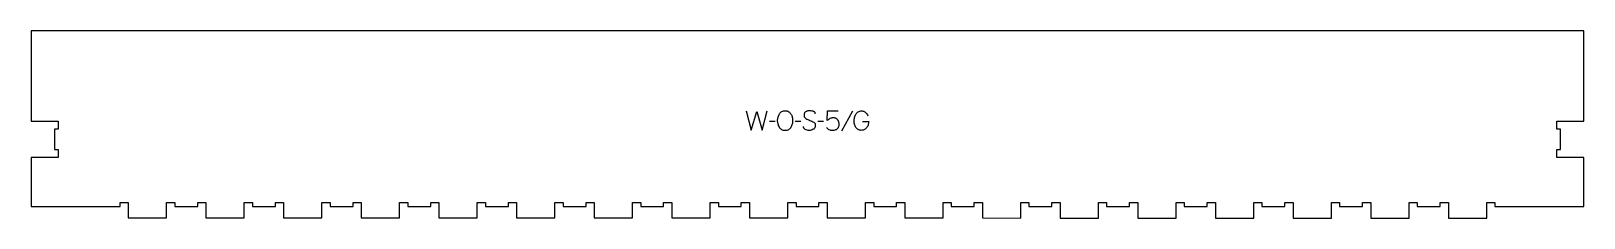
# Model space of a CAD drawing. Extents: x 0 to 2399, y 0 to 290.
import ezdxf

# ---------------------------------------------------------------- set-up
doc = ezdxf.new("R2010")
doc.units = 0
doc.layers.add('1_ANYTOOL_1MMDEEP_LABELS_S', color=2, linetype='CONTINUOUS')
doc.layers.add('4_ANYTOOL_CUTTHROUGH_OUTSI', color=5, linetype='CONTINUOUS')

msp = doc.modelspace()

# ---------------------------------------------------------------- linework, layer by layer
at = {"layer": '1_ANYTOOL_1MMDEEP_LABELS_S'}
for p, q in [((1149.565737, 149.633846), (1140.780022, 149.548132)), ((1189.594308, 149.633846), (1180.808594, 149.548132)), ((1224.651451, 149.633846), (1215.865737, 149.548132)), ((1269.308594, 165.276703), (1252.122879, 134.505275))]:
    msp.add_line(p, q, dxfattribs=at)
msp.add_lwpolyline([(1105.208594, 165.748132), (1112.922879, 135.748132), (1121.365737, 164.848132), (1129.851451, 135.748132), (1137.351451, 165.748132)], dxfattribs=at)
msp.add_lwpolyline([(1165.637165, 166.090989, -0.064784), (1168.31112, 165.743068, -0.088904), (1170.737165, 164.612418, -0.05419), (1172.65973, 162.920288, -0.051179), (1174.187165, 160.862418, -0.041653), (1175.369365, 158.433645, -0.036749), (1176.158594, 155.848132, -0.024892), (1176.616373, 153.228869, -0.030823), (1176.780022, 150.576703, -0.034269), (1176.603502, 148.004207, -0.031918), (1176.088951, 145.476703, -0.031725), (1175.200764, 142.867307, -0.026303), (1174.015737, 140.376703, -0.058719), (1172.491956, 138.214956, -0.077745), (1170.453237, 136.551703, -0.077243), (1167.966248, 135.572866, -0.055252), (1165.294308, 135.276703, -0.054051), (1162.540383, 135.575282, -0.077615), (1159.974665, 136.573132, -0.078558), (1157.899592, 138.260205, -0.060481), (1156.358594, 140.462418, -0.02629), (1155.171933, 143.001637, -0.031299), (1154.285379, 145.658846, -0.031469), (1153.770341, 148.245662, -0.033416), (1153.594308, 150.876703, -0.032847), (1153.772986, 153.593652, -0.035049), (1154.317522, 156.260632, -0.03503), (1155.233496, 158.837671, -0.032231), (1156.487165, 161.26956, -0.062518), (1158.109054, 163.336655, -0.074052), (1160.221094, 164.885632, -0.072322), (1162.847947, 165.816523, -0.049083)], format="xyb", close=True, dxfattribs=at)
for points in [[(1211.837165, 161.162418, 0.071867), (1211.644052, 162.499024, 0.100684), (1211.017522, 163.680275, 0.047558), (1210.542969, 164.156725, 0.038563), (1209.992969, 164.545453, 0.037928), (1209.295781, 164.892921, 0.026634), (1208.558594, 165.148132, 0.028461), (1205.53526, 165.834115, 0.041577), (1202.451451, 166.090989, 0.036938), (1200.949091, 165.979849, 0.041531), (1199.483594, 165.635632, 0.041583), (1198.106217, 165.058423, 0.038125), (1196.837165, 164.26956, 0.057611), (1195.767013, 163.277656, 0.065808), (1194.972879, 162.05706, 0.06469), (1194.495383, 160.597506, 0.046778), (1194.351451, 159.062418, 0.052235), (1194.513807, 157.512575, 0.075448), (1195.058594, 156.062418, 0.076671), (1195.974686, 154.889365, 0.061023), (1197.180022, 154.005275, 0.021951), (1200.208876, 152.477929, 0.018213), (1203.351451, 151.198132, -0.02405), (1206.452935, 149.89267, -0.02981), (1209.394308, 148.262418, -0.068439), (1210.53561, 147.296487, -0.079282), (1211.344308, 146.04456, -0.076308), (1211.769308, 144.465878, -0.047772), (1211.794308, 142.81956, -0.046243), (1211.501073, 141.138601, -0.06359), (1210.851451, 139.567775, -0.064671), (1209.878627, 138.283586, -0.057073), (1208.622879, 137.26956, -0.067522), (1205.654571, 135.90665, -0.070793), (1202.430022, 135.405275, -0.064027), (1199.291007, 135.76779, -0.070447), (1196.365737, 136.948132, -0.054374), (1195.207319, 137.797765, -0.074742), (1194.308594, 138.908846, -0.075199), (1193.785587, 140.215224, -0.057737), (1193.622879, 141.61956)], [(1228.937165, 140.505275, 0.051644), (1230.672203, 138.485362, 0.067529), (1232.826451, 136.937418, 0.067834), (1235.283209, 136.032946, 0.054378), (1237.894308, 135.748132, 0.039344), (1240.877561, 135.983239, 0.059901), (1243.744308, 136.798132, 0.055966), (1244.959115, 137.475135, 0.047768), (1246.010379, 138.389203, 0.046557), (1247.005794, 139.654492, 0.031515), (1247.794308, 141.062418, 0.047557), (1248.4826, 142.941798, 0.064093), (1248.737165, 144.91956, 0.035335), (1248.595847, 146.916739, 0.045148), (1248.137165, 148.862418, 0.045692), (1247.387039, 150.573907, 0.046166), (1246.337165, 152.11956, 0.060461), (1245.002257, 153.391115, 0.060801), (1243.401451, 154.305275, 0.059081), (1241.437959, 154.868596, 0.040364), (1239.394308, 155.033846, 0.051634), (1236.813716, 154.766642, 0.068321), (1234.380022, 153.898132, 0.044671), (1232.138237, 152.465978, 0.031916), (1230.137165, 150.705275), (1230.865737, 165.748132), (1247.065737, 165.748132)], [(1284.522879, 149.548132), (1294.294308, 149.505275, -0.031732), (1294.026197, 146.497873, -0.048764), (1293.281808, 143.580275, -0.050291), (1292.172095, 141.269767, -0.060119), (1290.587165, 139.262418, -0.036578), (1288.855146, 137.776001, -0.050793), (1286.896094, 136.615989, -0.051881), (1284.943077, 135.948244, -0.053919), (1282.894308, 135.705275, -0.055881), (1280.859161, 135.912219, -0.055271), (1278.919308, 136.562418, -0.05403), (1276.993332, 137.721611, -0.038531), (1275.308594, 139.21956, -0.067281), (1273.76088, 141.330574, -0.049165), (1272.737165, 143.751703, -0.047412), (1272.064238, 146.955622, -0.028075), (1271.880022, 150.233846, -0.03109), (1272.047549, 152.925426, -0.031496), (1272.549665, 155.574918, -0.031425), (1273.400538, 158.203162, -0.02824), (1274.558594, 160.712418, -0.064555), (1276.087397, 162.863942, -0.078906), (1278.153237, 164.489203, -0.076878), (1280.776838, 165.463753, -0.050594), (1283.580022, 165.748132, -0.039946), (1285.239583, 165.615335, -0.052714), (1286.842522, 165.180275, -0.053511), (1288.22572, 164.46494, -0.05153), (1289.430022, 163.476703, -0.040443), (1291.470246, 161.053562, -0.04035), (1293.094308, 158.333846)]]:
    msp.add_lwpolyline(points, format="xyb", dxfattribs=at)
at = {"layer": '4_ANYTOOL_CUTTHROUGH_OUTSI'}
msp.add_lwpolyline([(2261.999201, 18.00256), (2399.499986, 18.00256), (2399.499986, 93.50256), (2357.749986, 93.50256, -0.414214), (2357.499986, 93.75256), (2357.499986, 105.75256, -0.414214), (2357.749986, 106.00256), (2363.499986, 106.00256), (2363.499986, 137.502227), (2357.749986, 137.502227, -0.414214), (2357.499986, 137.752227), (2357.499986, 149.752227, -0.414214), (2357.749986, 150.002227), (2399.499748, 150.002177), (2399.499979, 289.502543), (0.000007, 289.502543), (0.000238, 150.002177), (41.75, 150.002227, -0.414214), (42, 149.752227), (42, 137.752227, -0.414214), (41.75, 137.502227), (36, 137.502227), (36, 106.00256), (41.75, 106.00256, -0.414214), (42, 105.75256), (42, 93.75256, -0.414214), (41.75, 93.50256), (0, 93.50256), (0, 18.00256), (137.5, 18.00256), (137.5, 23.75256, -0.414214), (137.75, 24.00256), (149.75, 24.00256, -0.414214), (150, 23.75256), (150, 0.00256), (209.5, 0.00256), (209.5, 23.75256, -0.414214), (209.75, 24.00256), (221.75, 24.00256, -0.414214), (222, 23.75256), (222, 18.00256), (257.5, 18.00256), (257.5, 23.75256, -0.414214), (257.75, 24.00256), (269.75, 24.00256, -0.414214), (270, 23.75256), (270, 0.00256), (329.5, 0.00256), (329.5, 23.75256, -0.414214), (329.75, 24.00256), (341.75, 24.00256, -0.414214), (342, 23.75256), (342, 18.00256), (377.5, 18.00256), (377.5, 23.75256, -0.414214), (377.75, 24.00256), (389.75, 24.00256, -0.414214), (390, 23.75256), (390, 0.00256), (449.5, 0.00256), (449.5, 23.75256, -0.414214), (449.75, 24.00256), (461.75, 24.00256, -0.414214), (462, 23.75256), (462, 18.00256), (497.5, 18.00256), (497.5, 23.75256, -0.414214), (497.75, 24.00256), (509.75, 24.00256, -0.414214), (510, 23.75256), (510, 0.00256), (569.5, 0.00256), (569.5, 23.75256, -0.414214), (569.75, 24.00256), (581.75, 24.00256, -0.414214), (582, 23.75256), (582, 18.00256), (617.5, 18.00256), (617.5, 23.75256, -0.414214), (617.75, 24.00256), (629.75, 24.00256, -0.414214), (630, 23.75256), (630, 0.00256), (689.5, 0.00256), (689.5, 23.75256, -0.414214), (689.75, 24.00256), (701.75, 24.00256, -0.414214), (702, 23.75256), (702, 18.00256), (737.5, 18.00256), (737.5, 23.75256, -0.414214), (737.75, 24.00256), (749.75, 24.00256, -0.414214), (750, 23.75256), (750, 0.00256), (809.5, 0.00256), (809.5, 23.75256, -0.414214), (809.75, 24.00256), (821.75, 24.00256, -0.414214), (822, 23.75256), (822, 18.00256), (857.5, 18.00256), (857.5, 23.75256, -0.414214), (857.75, 24.00256), (869.75, 24.00256, -0.414214), (870, 23.75256), (870, 0.00256), (929.5, 0.00256), (929.5, 23.75256, -0.414214), (929.75, 24.00256), (941.75, 24.00256, -0.414214), (942, 23.75256), (942, 18.00256), (977.5, 18.00256), (977.5, 23.75256, -0.414214), (977.75, 24.00256), (989.75, 24.00256, -0.414214), (990, 23.75256), (990, 0.00256), (1049.5, 0.00256), (1049.5, 23.75256, -0.414214), (1049.75, 24.00256), (1061.75, 24.00256, -0.414214), (1062, 23.75256), (1062, 18.00256), (1097.5, 18.00256), (1097.5, 23.75256, -0.414214), (1097.75, 24.00256), (1109.75, 24.00256, -0.414214), (1110, 23.75256), (1110, 0.00256), (1169.5, 0.00256), (1169.5, 23.75256, -0.414214), (1169.75, 24.00256), (1181.75, 24.00256, -0.414214), (1182, 23.75256), (1182, 18.00256), (1217.499201, 18.002516), (1217.499215, 23.752517, -0.414214), (1217.749216, 24.002516), (1229.749216, 24.002487, -0.414214), (1229.999215, 23.752486), (1229.999157, 0.002486), (1289.499157, 0.002341), (1289.499215, 23.752341, -0.414214), (1289.749216, 24.00234), (1301.749216, 24.002311, -0.414213), (1301.999215, 23.752311), (1301.999215, 18.002311), (1337.499201, 18.002224), (1337.499215, 23.752224, -0.414214), (1337.749216, 24.002223), (1349.749216, 24.002194, -0.414214), (1349.999215, 23.752193), (1349.999157, 0.002193), (1409.499157, 0.002048), (1409.499215, 23.752048, -0.414214), (1409.749216, 24.002048), (1421.749216, 24.002019, -0.414213), (1421.999215, 23.752019), (1421.999215, 18.002018), (1457.499201, 18.001931), (1457.499215, 23.751931, -0.414214), (1457.749216, 24.001931), (1469.749216, 24.001901, -0.414214), (1469.999215, 23.751901), (1469.999157, 0.001901), (1529.499157, 0.001756), (1529.499215, 23.751756, -0.414214), (1529.749216, 24.001755), (1541.749216, 24.001726, -0.414214), (1541.999215, 23.751725), (1541.999201, 18.001725), (1577.499201, 18.001639), (1577.499215, 23.751639, -0.414214), (1577.749216, 24.001638), (1589.749216, 24.001609, -0.414214), (1589.999215, 23.751608), (1589.999157, 0.001608), (1649.499157, 0.001463), (1649.499215, 23.751463, -0.414214), (1649.749216, 24.001463), (1661.749216, 24.001433, -0.414214), (1661.999215, 23.751433), (1661.999201, 18.001433), (1697.499201, 18.001346), (1697.499215, 23.751346, -0.414214), (1697.749216, 24.001345), (1709.749216, 24.001316, -0.414214), (1709.999215, 23.751316), (1709.999157, 0.001316), (1769.499157, 0.001171), (1769.499215, 23.751171, -0.414214), (1769.749216, 24.00117), (1781.749216, 24.001141, -0.414214), (1781.999215, 23.75114), (1781.999201, 18.00114), (1817.499201, 18.001053), (1817.499215, 23.751053, -0.414214), (1817.749216, 24.001053), (1829.749216, 24.001024, -0.414214), (1829.999215, 23.751023), (1829.999157, 0.001023), (1889.499157, 0.000878), (1889.499215, 23.750878, -0.414214), (1889.749216, 24.000877), (1901.749216, 24.000848, -0.414214), (1901.999215, 23.750847), (1901.999201, 18.000847), (1937.499201, 18.000761), (1937.499215, 23.750761, -0.414214), (1937.749216, 24.00076), (1949.749216, 24.000731, -0.414214), (1949.999215, 23.75073), (1949.999157, 0.00073), (2009.499157, 0.000585), (2009.499215, 23.750585, -0.414214), (2009.749216, 24.000585), (2021.749216, 24.000555, -0.414214), (2021.999215, 23.750555), (2021.999201, 18.000555), (2057.499201, 18.000468), (2057.499215, 23.750468, -0.414214), (2057.749216, 24.000468), (2069.749216, 24.000438, -0.414214), (2069.999215, 23.750438), (2069.999157, 0.000438), (2129.499157, 0.000293), (2129.499215, 23.750293, -0.414214), (2129.749216, 24.000292), (2141.749216, 24.000263, -0.414214), (2141.999215, 23.750262), (2141.999201, 18.000262), (2177.499201, 18.000176), (2177.499215, 23.750176, -0.414214), (2177.749216, 24.000175), (2189.749216, 24.000146, -0.414214), (2189.999215, 23.750145), (2189.999157, 0.000145), (2249.499157, 0), (2249.499215, 23.75, -0.414214), (2249.749216, 23.999999), (2261.749216, 23.99997, -0.414214), (2261.999215, 23.74997)], format="xyb", close=True, dxfattribs=at)

doc.saveas('drawing.dxf')
